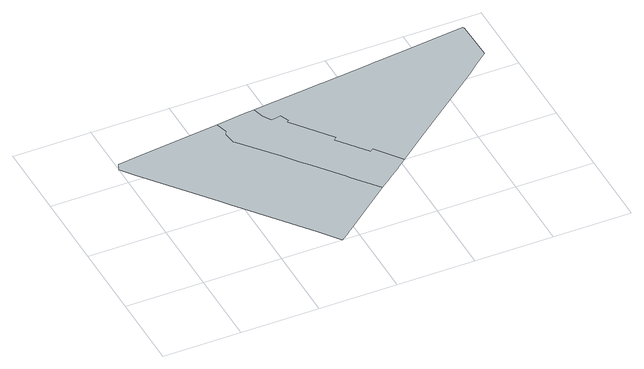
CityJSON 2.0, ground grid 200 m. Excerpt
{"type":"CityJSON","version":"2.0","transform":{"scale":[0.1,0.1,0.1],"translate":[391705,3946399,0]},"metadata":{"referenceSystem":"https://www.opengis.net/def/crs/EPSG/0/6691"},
"CityObjects":{
"object1":{"type":"GenericCityObject","attributes":{"function":"18","validFromType":"1","custodian":"江東区","notificationNumber":"江東区告示第156号","prefecture":"13","city":"13100"},"geometry":[{"type":"MultiSurface","lod":"1","boundaries":[[[0,1,2,3,4,5,6,7,8,9,10,11,12,13,14,15,16,17,18,19,20,21,22,23,24,25,26,27,28]]]}]},
"object2":{"type":"GenericCityObject","attributes":{"function":"25","validFromType":"1","custodian":"江東区","notificationNumber":"江東区告示第157号","prefecture":"13","city":"13100"},"geometry":[{"type":"MultiSurface","lod":"1","boundaries":[[[3,4,5,6,7,8,9,10,11,12,13,14,15,16,17,18,19,20,21,22,23,24,25,26,27,28,0,1,2]]]}]},
"object3":{"type":"GenericCityObject","attributes":{"function":"11","validFromType":"1","custodian":"東京都","notificationNumber":"不明","prefecture":"13","city":"13100","floorAreaRate":3},"geometry":[{"type":"MultiSurface","lod":"1","boundaries":[[[3,4,5,6,7,8,9,10,11,12,13,14,15,16,17,18,19,20,21,22,23,24,25,26,27,28,0,1,2]]]}]},
"object4":{"type":"GenericCityObject","attributes":{"function":"24","validFromType":"1","custodian":"江東区","notificationNumber":"江東区告示第157号","prefecture":"13","city":"13100"},"geometry":[{"type":"MultiSurface","lod":"1","boundaries":[[[29,30,31,32,33,34,35,36,37,38,39,40,41,42,15,14,13,12,11,10,9,8,7,6,5,4,3,2,43,44,45,46,47,48,49,50,51]]]}]},
"object5":{"type":"GenericCityObject","attributes":{"function":"11","validFromType":"1","custodian":"東京都","notificationNumber":"不明","prefecture":"13","city":"13100","floorAreaRate":4},"geometry":[{"type":"MultiSurface","lod":"1","boundaries":[[[29,30,31,32,33,34,35,36,37,38,39,40,41,42,15,14,13,12,11,10,9,8,7,6,5,4,3,2,43,44,45,46,47,48,49,50,51]]]}]},
"object6":{"type":"GenericCityObject","attributes":{"function":"18","validFromType":"1","custodian":"江東区","notificationNumber":"江東区告示第156号","prefecture":"13","city":"13100"},"geometry":[{"type":"MultiSurface","lod":"1","boundaries":[[[52,53,54,55,56,57,58,59,60,61,62,63,64,40,39,38,37,36,35,34,33,32,31,30,29,51,65,66,67,68,69,70]]]}]}
},
"vertices":[
[3790,179,0],[3964,316,0],[5209,1303,0],[4681,1974,0],[4627,2042,0],[4422,2303,0],[4062,2752,0],[3885,2974,0],[3598,3334,0],[3404,3578,0],[2846,4236,0],[2816,4249,0],[2812,4280,0],[2770,4606,0],[2821,4696,0],[2733,4989,0],[736,4772,0],[176,4708,0],[78,4698,0],[2,4513,0],[52,4449,0],[243,4192,0],[1617,2461,0],[1761,2284,0],[3184,494,0],[3561,5,0],[3601,36,0],[3611,26,0],[3795,173,0],
[5615,2656,0],[5538,2597,0],[4947,3341,0],[5026,3404,0],[4697,3814,0],[4237,4389,0],[4298,4438,0],[4202,4645,0],[4084,4631,0],[3954,4618,0],[3822,4840,0],[3739,5115,0],[3488,5089,0],[2903,5007,0],[5380,1438,0],[5490,1521,0],[5498,1527,0],[5516,1541,0],[5810,1762,0],[5860,1804,0],[5883,1823,0],[6044,1958,0],[6107,2008,0],
[9403,5670,0],[9396,5692,0],[9373,5712,0],[9350,5714,0],[7612,5522,0],[7167,5476,0],[6957,5453,0],[6953,5453,0],[6875,5444,0],[5603,5307,0],[5548,5301,0],[4946,5236,0],[4021,5145,0],[6924,2654,0],[8845,4173,0],[8876,4199,0],[9055,4359,0],[9114,4405,0],[9426,4653,0]
]}
